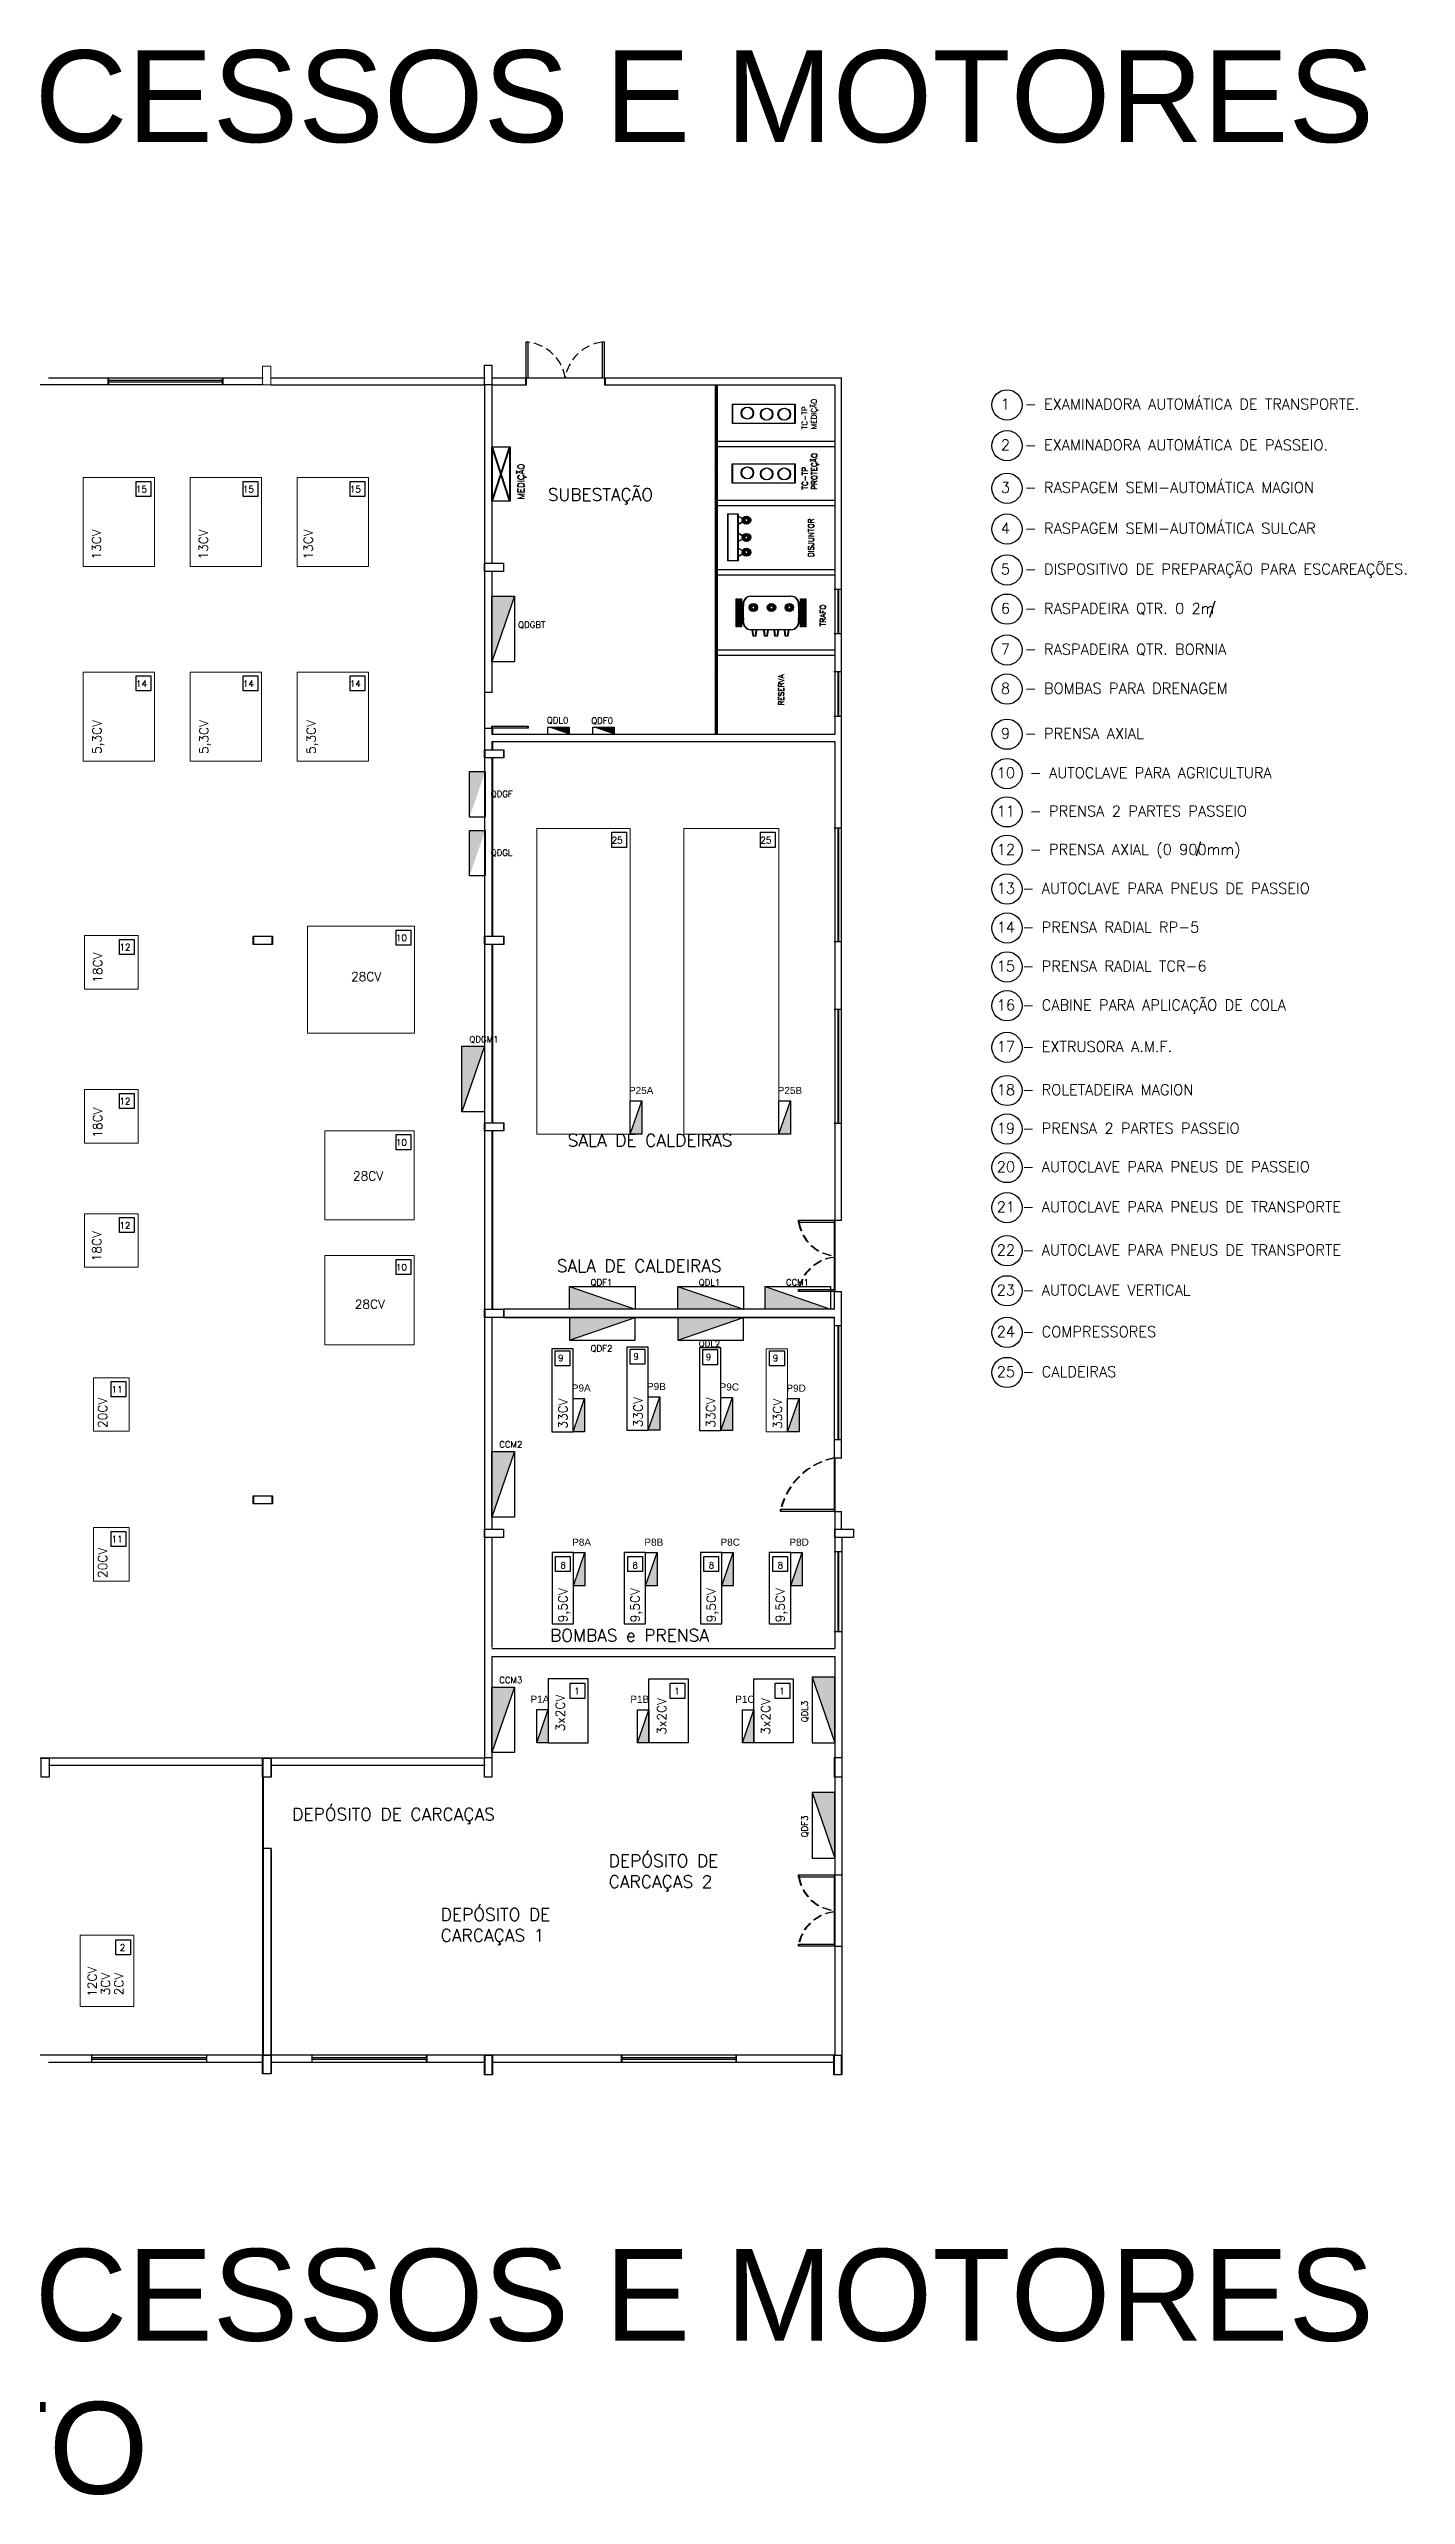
# Model space of a CAD drawing. Extents: x 103 to 641, y -58 to 322.
# Drawn here: x 255.7 to 293.8, y 129 to 197.5 of the extents above; entities that cross this region are included whole.
import ezdxf

# ---------------------------------------------------------------- set-up
doc = ezdxf.new("R2010")
doc.units = 0
doc.header["$MEASUREMENT"] = 0
doc.linetypes.add('DASHED2', pattern=[0.375, 0.25, -0.125])
for name, color, linetype in [('_ARQ', 5, 'Continuous'), ('_ARQ-TEXTO', 4, 'Continuous'), ('_ELT-MAQUINAS-TEXTO', 4, 'Continuous'), ('_ELT-MÁQUINAS', 3, 'Continuous'), ('_ELT-PONTO', 2, 'Continuous'), ('_ELT-PONTO-TEXTO', 4, 'Continuous')]:
    doc.layers.add(name, color=color, linetype=linetype)
doc.styles.add('ARIAL', font='arial.ttf')
doc.styles.add('ROMANS', font='romans')
doc.styles.add('textstyle3', font='romans')
doc.styles.add('textstyle4', font='arial.ttf')
doc.styles.add('textstyle7', font='romans__.ttf')

msp = doc.modelspace()

# ---------------------------------------------------------------- hatches: boundary and pattern name
at = {"layer": '_ARQ', "transparency": 33554687}
h = msp.add_hatch(dxfattribs=at)
h.set_pattern_fill('ANSI31', color=256, style=0, pattern_type=0)
h.set_pattern_definition([(45, (5.17517, 54.15784), (-0.08838835, 0.08838835), [])])
h.paths.add_polyline_path([(274.477, 188.127), (274.425, 188.127), (274.425, 178.327), (274.477, 178.327)], flags=0)
h = msp.add_hatch(dxfattribs=at)
h.set_pattern_fill('ANSI31', color=256, style=0, pattern_type=0)
h.set_pattern_definition([(45, (5.19323, 54.15784), (-0.08838835, 0.08838835), [])])
h.paths.add_polyline_path([(274.496, 188.127), (274.443, 188.127), (274.443, 178.327), (274.496, 178.327)], flags=0)
at = {"layer": '_ELT-PONTO', "linetype": 'Continuous', "lineweight": 0, "transparency": 33554687}
h = msp.add_hatch(color=256, dxfattribs=at)
edge = h.paths.add_edge_path(flags=0)
edge.add_arc((275.301, 184.333), 0.111, 180, 360)
edge.add_arc((275.301, 184.333), 0.111, 0, 180)
edge = h.paths.add_edge_path(flags=0)
edge.add_arc((275.301, 184.333), 0.0492, 180, 360, ccw=False)
edge.add_arc((275.301, 184.333), 0.0492, 0, 180, ccw=False)
h = msp.add_hatch(color=256, dxfattribs=at)
edge = h.paths.add_edge_path(flags=0)
edge.add_arc((275.301, 183.849), 0.111, 180, 360)
edge.add_arc((275.301, 183.849), 0.111, 0, 180)
edge = h.paths.add_edge_path(flags=0)
edge.add_arc((275.301, 183.849), 0.0492, 180, 360, ccw=False)
edge.add_arc((275.301, 183.849), 0.0492, 0, 180, ccw=False)
at = {"layer": '_ELT-PONTO', "linetype": 'Continuous', "transparency": 33554687}
h = msp.add_hatch(color=256, dxfattribs=at)
edge = h.paths.add_edge_path(flags=0)
edge.add_arc((275.319, 184.333), 0.111, 180, 360)
edge.add_arc((275.319, 184.333), 0.111, 0, 180)
edge = h.paths.add_edge_path(flags=0)
edge.add_arc((275.319, 184.333), 0.0492, 180, 360, ccw=False)
edge.add_arc((275.319, 184.333), 0.0492, 0, 180, ccw=False)
h = msp.add_hatch(color=256, dxfattribs=at)
edge = h.paths.add_edge_path(flags=0)
edge.add_arc((275.319, 183.849), 0.111, 180, 360)
edge.add_arc((275.319, 183.849), 0.111, 0, 180)
edge = h.paths.add_edge_path(flags=0)
edge.add_arc((275.319, 183.849), 0.0492, 180, 360, ccw=False)
edge.add_arc((275.319, 183.849), 0.0492, 0, 180, ccw=False)
at = {"layer": '_ELT-PONTO', "linetype": 'Continuous', "lineweight": 0, "transparency": 33554687}
h = msp.add_hatch(color=256, dxfattribs=at)
edge = h.paths.add_edge_path(flags=0)
edge.add_arc((275.301, 183.435), 0.111, 180, 360)
edge.add_arc((275.301, 183.435), 0.111, 0, 180)
edge = h.paths.add_edge_path(flags=0)
edge.add_arc((275.301, 183.435), 0.0492, 180, 360, ccw=False)
edge.add_arc((275.301, 183.435), 0.0492, 0, 180, ccw=False)
at = {"layer": '_ELT-PONTO', "linetype": 'Continuous', "transparency": 33554687}
h = msp.add_hatch(color=256, dxfattribs=at)
edge = h.paths.add_edge_path(flags=0)
edge.add_arc((275.319, 183.435), 0.111, 180, 360)
edge.add_arc((275.319, 183.435), 0.111, 0, 180)
edge = h.paths.add_edge_path(flags=0)
edge.add_arc((275.319, 183.435), 0.0492, 180, 360, ccw=False)
edge.add_arc((275.319, 183.435), 0.0492, 0, 180, ccw=False)
for points in [[(268.168, 180.36), (268.805, 182.2), (268.168, 182.2)], [(267.546, 176.01), (267.986, 177.283), (267.546, 177.283)], [(267.546, 174.361), (267.986, 175.634), (267.546, 175.634)], [(267.332, 167.742), (267.968, 169.583), (267.332, 169.583)], [(272.193, 162.21), (270.352, 162.847), (270.352, 162.21)], [(275.226, 162.21), (273.386, 162.847), (273.386, 162.21)], [(277.672, 162.21), (275.832, 162.847), (275.832, 162.21)], [(270.352, 161.981), (270.352, 161.344), (272.193, 161.981)], [(273.386, 161.981), (273.386, 161.344), (275.226, 161.981)], [(268.168, 156.382), (268.805, 158.222), (268.168, 158.222)], [(268.168, 149.776), (268.805, 151.617), (268.168, 151.617)], [(277.786, 151.889), (277.15, 151.889), (277.786, 150.048)], [(277.786, 148.662), (277.15, 148.662), (277.786, 146.822)]]:
    msp.add_hatch(color=256, dxfattribs=at).paths.add_polyline_path(points, flags=0)
at = {"layer": '_ELT-PONTO', "linetype": 'Continuous', "lineweight": 0, "transparency": 33554687}
h = msp.add_hatch(color=256, dxfattribs=at)
edge = h.paths.add_edge_path(flags=0)
edge.add_arc((275.496, 181.884), 0.111, 0, 180)
edge.add_arc((275.496, 181.884), 0.111, 180, 360)
edge = h.paths.add_edge_path(flags=0)
edge.add_arc((275.496, 181.884), 0.0492, 0, 180, ccw=False)
edge.add_arc((275.496, 181.884), 0.0492, 180, 360, ccw=False)
at = {"layer": '_ELT-PONTO', "linetype": 'Continuous', "transparency": 33554687}
h = msp.add_hatch(color=256, dxfattribs=at)
edge = h.paths.add_edge_path(flags=0)
edge.add_arc((275.514, 181.884), 0.111, 0, 180)
edge.add_arc((275.514, 181.884), 0.111, 180, 360)
edge = h.paths.add_edge_path(flags=0)
edge.add_arc((275.514, 181.884), 0.0492, 0, 180, ccw=False)
edge.add_arc((275.514, 181.884), 0.0492, 180, 360, ccw=False)
at = {"layer": '_ELT-PONTO', "linetype": 'Continuous', "lineweight": 0, "transparency": 33554687}
h = msp.add_hatch(color=256, dxfattribs=at)
edge = h.paths.add_edge_path(flags=0)
edge.add_arc((276.004, 181.884), 0.111, 270, 450)
edge.add_arc((276.004, 181.884), 0.111, 90, 270)
edge = h.paths.add_edge_path(flags=0)
edge.add_arc((276.004, 181.884), 0.0492, -90, 90, ccw=False)
edge.add_arc((276.004, 181.884), 0.0492, 90, 270, ccw=False)
at = {"layer": '_ELT-PONTO', "linetype": 'Continuous', "transparency": 33554687}
h = msp.add_hatch(color=256, dxfattribs=at)
edge = h.paths.add_edge_path(flags=0)
edge.add_arc((276.022, 181.884), 0.111, 270, 450)
edge.add_arc((276.022, 181.884), 0.111, 90, 270)
edge = h.paths.add_edge_path(flags=0)
edge.add_arc((276.022, 181.884), 0.0492, -90, 90, ccw=False)
edge.add_arc((276.022, 181.884), 0.0492, 90, 270, ccw=False)
at = {"layer": '_ELT-PONTO', "linetype": 'Continuous', "lineweight": 0, "transparency": 33554687}
h = msp.add_hatch(color=256, dxfattribs=at)
edge = h.paths.add_edge_path(flags=0)
edge.add_arc((276.505, 181.884), 0.111, 0, 180)
edge.add_arc((276.505, 181.884), 0.111, 180, 360)
edge = h.paths.add_edge_path(flags=0)
edge.add_arc((276.505, 181.884), 0.0492, 0, 180, ccw=False)
edge.add_arc((276.505, 181.884), 0.0492, 180, 360, ccw=False)
at = {"layer": '_ELT-PONTO', "linetype": 'Continuous', "transparency": 33554687}
h = msp.add_hatch(color=256, dxfattribs=at)
edge = h.paths.add_edge_path(flags=0)
edge.add_arc((276.523, 181.884), 0.111, 0, 180)
edge.add_arc((276.523, 181.884), 0.111, 180, 360)
edge = h.paths.add_edge_path(flags=0)
edge.add_arc((276.523, 181.884), 0.0492, 0, 180, ccw=False)
edge.add_arc((276.523, 181.884), 0.0492, 180, 360, ccw=False)
at = {"layer": '_ELT-PONTO', "linetype": 'Continuous'}
for points in [[(269.737, 178.534), (270.337, 178.327), (270.337, 178.534)], [(270.999, 178.534), (271.599, 178.327), (271.599, 178.534)]]:
    msp.add_hatch(color=256, dxfattribs=at).paths.add_polyline_path(points)
h = msp.add_hatch(color=256, dxfattribs=at)
h.dxf.hatch_style = 1
h.paths.add_polyline_path([(272.374, 168.051), (272.052, 167.119), (272.374, 167.119)])
h = msp.add_hatch(color=256, dxfattribs=at)
h.dxf.hatch_style = 1
h.paths.add_polyline_path([(276.545, 168.051), (276.222, 167.119), (276.545, 167.119)])
h = msp.add_hatch(color=256, dxfattribs=at)
h.dxf.hatch_style = 1
h.paths.add_polyline_path([(270.771, 159.708), (270.449, 158.776), (270.771, 158.776)])
h = msp.add_hatch(color=256, dxfattribs=at)
h.dxf.hatch_style = 1
h.paths.add_polyline_path([(272.88, 159.751), (272.558, 158.819), (272.88, 158.819)])
h = msp.add_hatch(color=256, dxfattribs=at)
h.dxf.hatch_style = 1
h.paths.add_polyline_path([(274.917, 159.737), (274.594, 158.805), (274.917, 158.805)])
h = msp.add_hatch(color=256, dxfattribs=at)
h.dxf.hatch_style = 1
h.paths.add_polyline_path([(276.79, 159.704), (276.467, 158.772), (276.79, 158.772)])
h = msp.add_hatch(color=256, dxfattribs=at)
h.dxf.hatch_style = 1
h.paths.add_polyline_path([(270.781, 155.384), (270.458, 154.452), (270.781, 154.452)])
h = msp.add_hatch(color=256, dxfattribs=at)
h.dxf.hatch_style = 1
h.paths.add_polyline_path([(272.806, 155.384), (272.484, 154.452), (272.806, 154.452)])
h = msp.add_hatch(color=256, dxfattribs=at)
h.dxf.hatch_style = 1
h.paths.add_polyline_path([(274.941, 155.384), (274.618, 154.452), (274.941, 154.452)])
h = msp.add_hatch(color=256, dxfattribs=at)
h.dxf.hatch_style = 1
h.paths.add_polyline_path([(276.875, 155.384), (276.552, 154.452), (276.875, 154.452)])
h = msp.add_hatch(color=256, dxfattribs=at)
h.dxf.hatch_style = 1
h.paths.add_polyline_path([(269.754, 150.984), (269.431, 150.052), (269.754, 150.052)])
h = msp.add_hatch(color=256, dxfattribs=at)
h.dxf.hatch_style = 1
h.paths.add_polyline_path([(272.578, 150.98), (272.256, 150.048), (272.578, 150.048)])
h = msp.add_hatch(color=256, dxfattribs=at)
h.dxf.hatch_style = 1
h.paths.add_polyline_path([(275.519, 150.98), (275.197, 150.048), (275.519, 150.048)])

# ---------------------------------------------------------------- linework, layer by layer
at = {"layer": '_ARQ', "linetype": 'Continuous'}
for p, q in [((261.739, 188.127), (224.364, 188.127)), ((261.757, 188.127), (224.611, 188.127)), ((269.123, 188.127), (269.123, 188.325)), ((269.123, 188.325), (271.333, 188.325)), ((269.141, 188.325), (271.351, 188.325)), ((269.141, 188.127), (269.141, 188.325)), ((271.333, 188.325), (271.333, 188.127)), ((271.351, 188.325), (271.351, 188.127)), ((268.168, 182.898), (268.168, 179.506)), ((268.168, 179.506), (267.968, 179.506)), ((268.186, 179.506), (267.986, 179.506)), ((277.768, 164.704), (277.768, 162.704)), ((277.786, 164.704), (277.786, 162.704)), ((277.768, 161.981), (277.768, 158.04)), ((277.768, 158.04), (277.968, 158.04)), ((277.768, 158.04), (277.768, 156.6)), ((277.786, 158.04), (277.786, 156.6)), ((277.786, 158.04), (277.986, 158.04)), ((277.768, 156.54), (277.968, 156.54)), ((277.786, 156.54), (277.986, 156.54)), ((268.168, 155.811), (268.168, 152.726)), ((268.168, 152.475), (268.168, 149.641)), ((261.739, 149.093), (261.739, 141.293)), ((261.757, 149.093), (261.757, 141.293)), ((261.968, 147.093), (261.739, 147.093)), ((261.986, 147.093), (261.757, 147.093)), ((261.968, 147.093), (261.968, 141.293)), ((261.986, 147.093), (261.986, 141.293)), ((277.768, 146.319), (277.768, 144.379)), ((277.786, 146.319), (277.786, 144.379))]:
    msp.add_line(p, q, dxfattribs=at)
at = {"layer": '_ARQ'}
for p, q in [((255.739, 188.327), (261.739, 188.327)), ((255.757, 188.327), (261.757, 188.327)), ((257.412, 188.124), (257.412, 188.327)), ((257.412, 188.262), (260.609, 188.262)), ((257.412, 188.209), (260.609, 188.209)), ((257.43, 188.124), (257.43, 188.327)), ((257.43, 188.262), (260.627, 188.262)), ((257.43, 188.209), (260.627, 188.209)), ((260.612, 188.327), (260.612, 188.124)), ((260.63, 188.327), (260.63, 188.124)), ((261.968, 188.327), (267.966, 188.327)), ((261.968, 188.127), (267.968, 188.127)), ((261.986, 188.327), (267.984, 188.327)), ((261.986, 188.127), (267.986, 188.127)), ((267.968, 188.127), (267.968, 149.641)), ((268.168, 188.327), (277.968, 188.327)), ((268.168, 188.127), (269.123, 188.127)), ((268.168, 188.127), (268.168, 183.127)), ((268.186, 188.327), (277.986, 188.327)), ((268.186, 188.127), (269.141, 188.127)), ((271.333, 188.127), (277.768, 188.127)), ((271.351, 188.127), (277.786, 188.127)), ((274.443, 178.327), (274.443, 188.127)), ((274.477, 178.327), (274.477, 188.127)), ((274.496, 178.327), (274.496, 188.127)), ((277.786, 188.127), (277.786, 178.327)), ((277.968, 188.327), (277.968, 164.704)), ((274.477, 186.547), (277.768, 186.547)), ((274.477, 186.397), (277.768, 186.397)), ((274.496, 186.547), (277.786, 186.547)), ((274.496, 186.397), (277.786, 186.397)), ((274.477, 184.897), (277.768, 184.897)), ((274.477, 184.747), (277.768, 184.747)), ((274.496, 184.897), (277.786, 184.897)), ((274.496, 184.747), (277.786, 184.747)), ((274.477, 182.947), (277.768, 182.947)), ((274.477, 182.797), (277.768, 182.797)), ((274.496, 182.947), (277.786, 182.947)), ((274.496, 182.797), (277.786, 182.797)), ((277.768, 182.402), (277.971, 182.402)), ((277.786, 182.402), (277.989, 182.402)), ((277.887, 181.152), (277.887, 182.402)), ((277.905, 181.152), (277.905, 182.402)), ((277.768, 181.152), (277.971, 181.152)), ((277.786, 181.152), (277.989, 181.152)), ((274.477, 180.697), (277.768, 180.697)), ((274.477, 180.547), (277.768, 180.547)), ((274.496, 180.697), (277.786, 180.697)), ((274.496, 180.547), (277.786, 180.547)), ((277.766, 180.09), (277.968, 180.09)), ((277.784, 180.09), (277.986, 180.09)), ((277.884, 178.84), (277.884, 180.09)), ((277.902, 178.84), (277.902, 180.09)), ((267.968, 178.506), (268.168, 178.506)), ((267.986, 178.506), (268.186, 178.506)), ((268.168, 178.506), (268.168, 178.327)), ((277.768, 178.327), (268.168, 178.327)), ((268.186, 178.506), (268.186, 178.327)), ((277.786, 178.327), (268.186, 178.327)), ((277.766, 178.84), (277.968, 178.84)), ((277.784, 178.84), (277.986, 178.84)), ((268.168, 178.127), (268.168, 177.898)), ((268.168, 178.127), (277.768, 178.127)), ((268.168, 177.668), (268.168, 172.668)), ((268.186, 178.127), (277.786, 178.127)), ((268.186, 178.127), (268.186, 177.898)), ((268.186, 177.668), (268.186, 172.668)), ((277.786, 178.127), (277.786, 164.704)), ((277.768, 175.709), (277.968, 175.709)), ((277.786, 175.709), (277.986, 175.709)), ((277.884, 172.509), (277.884, 175.707)), ((277.902, 172.509), (277.902, 175.707)), ((268.168, 172.439), (268.168, 167.439)), ((268.186, 172.439), (268.186, 167.439)), ((277.968, 172.509), (277.768, 172.509)), ((277.986, 172.509), (277.786, 172.509)), ((277.768, 170.62), (277.968, 170.62)), ((277.786, 170.62), (277.986, 170.62)), ((277.884, 167.42), (277.884, 170.617)), ((277.902, 167.42), (277.902, 170.617)), ((277.968, 167.42), (277.768, 167.42)), ((277.986, 167.42), (277.786, 167.42)), ((268.168, 167.21), (268.168, 162.21)), ((268.186, 167.21), (268.186, 162.21)), ((277.768, 164.704), (277.968, 164.704)), ((277.786, 164.704), (277.986, 164.704)), ((277.768, 162.704), (277.968, 162.704)), ((277.768, 162.704), (277.768, 162.21)), ((277.786, 162.704), (277.986, 162.704)), ((277.968, 162.704), (277.968, 158.04)), ((268.168, 161.981), (268.168, 156.04)), ((277.768, 162.21), (268.493, 162.21)), ((268.493, 161.981), (277.768, 161.981)), ((277.786, 162.21), (268.511, 162.21)), ((277.786, 161.981), (268.511, 161.981)), ((277.766, 161.75), (277.968, 161.75)), ((277.784, 161.75), (277.986, 161.75)), ((277.884, 158.55), (277.884, 161.747)), ((277.902, 158.55), (277.902, 161.747)), ((277.968, 158.55), (277.766, 158.55)), ((277.986, 158.55), (277.784, 158.55)), ((277.786, 156.54), (277.786, 152.698)), ((277.968, 156.54), (277.968, 156.04)), ((277.986, 155.811), (277.986, 141.093)), ((277.768, 155.419), (277.971, 155.419)), ((277.786, 155.419), (277.989, 155.419)), ((277.887, 153.165), (277.887, 155.416)), ((277.905, 153.165), (277.905, 155.416)), ((277.971, 153.165), (277.768, 153.165)), ((277.989, 153.165), (277.786, 153.165)), ((268.168, 152.698), (277.768, 152.698)), ((268.168, 152.475), (277.768, 152.475)), ((268.186, 152.698), (277.786, 152.698)), ((268.186, 152.475), (277.786, 152.475)), ((277.786, 152.475), (277.786, 141.293)), ((267.966, 149.618), (224.593, 149.618)), ((267.984, 149.618), (224.611, 149.618)), ((261.739, 149.418), (255.739, 149.418)), ((261.757, 149.418), (255.757, 149.418)), ((267.968, 149.418), (261.968, 149.418)), ((267.986, 149.418), (261.986, 149.418)), ((277.768, 146.349), (277.968, 146.349)), ((277.786, 146.349), (277.986, 146.349)), ((277.768, 144.349), (277.968, 144.349)), ((277.786, 144.349), (277.986, 144.349)), ((277.768, 141.293), (224.593, 141.293)), ((277.786, 141.293), (224.611, 141.293)), ((256.951, 141.093), (256.951, 141.296)), ((260.169, 141.296), (260.169, 141.093)), ((263.132, 141.093), (263.132, 141.296)), ((266.332, 141.296), (266.332, 141.093)), ((266.35, 141.296), (266.35, 141.093)), ((271.809, 141.093), (271.809, 141.296)), ((271.827, 141.093), (271.827, 141.296)), ((275.009, 141.296), (275.009, 141.093)), ((275.027, 141.296), (275.027, 141.093)), ((261.739, 141.093), (255.739, 141.093)), ((261.757, 141.093), (255.757, 141.093)), ((256.951, 141.231), (260.148, 141.231)), ((256.951, 141.178), (260.148, 141.178)), ((256.969, 141.231), (260.166, 141.231)), ((256.969, 141.178), (260.166, 141.178)), ((267.966, 141.093), (261.968, 141.093)), ((267.984, 141.093), (261.986, 141.093)), ((263.132, 141.231), (266.329, 141.231)), ((263.132, 141.178), (266.329, 141.178)), ((263.15, 141.231), (266.347, 141.231)), ((263.15, 141.178), (266.347, 141.178)), ((277.766, 141.093), (268.168, 141.093)), ((277.784, 141.093), (268.186, 141.093)), ((271.809, 141.231), (275.006, 141.231)), ((271.809, 141.178), (275.006, 141.178)), ((271.827, 141.231), (275.024, 141.231)), ((271.827, 141.178), (275.024, 141.178))]:
    msp.add_line(p, q, dxfattribs=at)
at = {"layer": '_ARQ', "linetype": 'Continuous'}
for points in [[(269.123, 188.325), (269.193, 188.325), (269.193, 189.325), (269.123, 189.325)], [(271.263, 188.325), (271.333, 188.325), (271.333, 189.325), (271.263, 189.325)], [(268.168, 188.127), (267.966, 188.127), (267.966, 188.675), (268.168, 188.675)], [(277.768, 164.644), (276.768, 164.644), (276.768, 164.704), (277.768, 164.704)], [(277.786, 164.644), (276.786, 164.644), (276.786, 164.704), (277.786, 164.704)], [(277.768, 162.704), (276.768, 162.704), (276.768, 162.764), (277.768, 162.764)], [(277.786, 162.704), (276.786, 162.704), (276.786, 162.764), (277.786, 162.764)], [(277.768, 156.54), (276.268, 156.54), (276.268, 156.6), (277.768, 156.6)], [(277.786, 156.54), (276.286, 156.54), (276.286, 156.6), (277.786, 156.6)], [(268.168, 149.093), (267.966, 149.093), (267.966, 149.641), (268.168, 149.641)], [(277.986, 149.093), (277.784, 149.093), (277.784, 149.641), (277.986, 149.641)], [(277.768, 146.289), (276.768, 146.289), (276.768, 146.349), (277.768, 146.349)], [(277.786, 146.289), (276.786, 146.289), (276.786, 146.349), (277.786, 146.349)], [(277.768, 144.349), (276.768, 144.349), (276.768, 144.409), (277.768, 144.409)], [(277.786, 144.349), (276.786, 144.349), (276.786, 144.409), (277.786, 144.409)], [(268.168, 140.745), (267.966, 140.745), (267.966, 141.293), (268.168, 141.293)], [(268.186, 140.745), (267.984, 140.745), (267.984, 141.293), (268.186, 141.293)], [(277.968, 140.745), (277.766, 140.745), (277.766, 141.293), (277.968, 141.293)], [(277.986, 140.745), (277.784, 140.745), (277.784, 141.293), (277.986, 141.293)]]:
    msp.add_lwpolyline(points, close=True, dxfattribs=at)
at = {"layer": '_ARQ', "lineweight": 0}
msp.add_lwpolyline([(261.968, 188.651), (261.968, 188.127), (261.739, 188.127), (261.739, 188.651)], close=True, dxfattribs=at)
at = {"layer": '_ARQ'}
for points in [[(267.968, 183.127), (268.493, 183.127), (268.493, 182.898), (267.968, 182.898)], [(268.168, 178.506), (268.168, 178.556), (269.168, 178.556), (269.168, 178.506)], [(268.186, 178.506), (268.186, 178.556), (269.186, 178.556), (269.186, 178.506)], [(267.968, 177.898), (268.493, 177.898), (268.493, 177.668), (267.968, 177.668)], [(267.986, 177.898), (268.511, 177.898), (268.511, 177.668), (267.986, 177.668)], [(261.477, 172.668), (262.001, 172.668), (262.001, 172.439), (261.477, 172.439)], [(261.495, 172.668), (262.019, 172.668), (262.019, 172.439), (261.495, 172.439)], [(267.968, 172.668), (268.493, 172.668), (268.493, 172.439), (267.968, 172.439)], [(267.986, 172.668), (268.511, 172.668), (268.511, 172.439), (267.986, 172.439)], [(267.968, 167.439), (268.493, 167.439), (268.493, 167.21), (267.968, 167.21)], [(267.986, 167.439), (268.511, 167.439), (268.511, 167.21), (267.986, 167.21)], [(267.968, 162.21), (268.493, 162.21), (268.493, 161.981), (267.968, 161.981)], [(267.986, 162.21), (268.511, 162.21), (268.511, 161.981), (267.986, 161.981)], [(261.477, 156.981), (262.001, 156.981), (262.001, 156.752), (261.477, 156.752)], [(261.495, 156.981), (262.019, 156.981), (262.019, 156.752), (261.495, 156.752)], [(267.968, 156.04), (268.493, 156.04), (268.493, 155.811), (267.968, 155.811)], [(277.786, 156.04), (278.311, 156.04), (278.311, 155.811), (277.786, 155.811)], [(255.757, 149.618), (255.757, 149.093), (255.528, 149.093), (255.528, 149.618)], [(261.968, 149.618), (261.968, 149.093), (261.739, 149.093), (261.739, 149.618)], [(261.986, 149.618), (261.986, 149.093), (261.757, 149.093), (261.757, 149.618)], [(261.968, 141.293), (261.968, 140.769), (261.739, 140.769), (261.739, 141.293)], [(261.986, 141.293), (261.986, 140.769), (261.757, 140.769), (261.757, 141.293)]]:
    msp.add_lwpolyline(points, close=True, dxfattribs=at)
at = {"layer": '_ARQ', "linetype": 'DASHED2'}
for centre, radius, start, end in [((269.04, 188.131), 1.204, 9.37926, 82.7104), ((271.416, 188.129), 1.204, 97.2896, 170.62074), ((277.889, 164.834), 1.136, 189.62126, 263.92168), ((277.907, 164.834), 1.136, 189.62126, 263.92168), ((277.881, 162.534), 1.136, 96.07832, 170.37874), ((277.899, 162.534), 1.136, 96.07832, 170.37874), ((278.142, 156.15), 1.927, 101.18332, 166.4784), ((278.16, 156.15), 1.927, 101.18332, 166.4784), ((277.889, 146.479), 1.136, 189.62126, 263.92168), ((277.907, 146.479), 1.136, 189.62126, 263.92168), ((277.881, 144.179), 1.136, 96.07832, 170.37874), ((277.899, 144.179), 1.136, 96.07832, 170.37874)]:
    msp.add_arc(centre, radius, start, end, dxfattribs=at)
at = {"layer": '_ARQ-TEXTO'}
for p, q in [((288.309, 181.613), (288.458, 182.073)), ((287.936, 174.921), (288.052, 175.328))]:
    msp.add_line(p, q, dxfattribs=at)
for centre in [(282.618, 187.566), (282.618, 186.421), (282.618, 185.229), (282.618, 184.084), (282.618, 182.939), (282.618, 181.839), (282.618, 180.694), (282.618, 179.597), (282.618, 178.332), (282.618, 177.229), (282.618, 176.155), (282.618, 175.081), (282.618, 173.99), (282.618, 172.899), (282.618, 171.808), (282.618, 170.718), (282.618, 169.551), (282.618, 168.342), (282.618, 167.262), (282.618, 166.182), (282.618, 165.058), (282.618, 163.849), (282.618, 162.726), (282.618, 161.559), (282.618, 160.436)]:
    msp.add_circle(centre, 0.424, dxfattribs=at)
at = {"layer": '_ELT-MAQUINAS-TEXTO'}
for points in [[(258.193, 185.421), (258.605, 185.421), (258.605, 184.999), (258.193, 184.999)], [(261.193, 185.421), (261.605, 185.421), (261.605, 184.999), (261.193, 184.999)], [(264.193, 185.421), (264.605, 185.421), (264.605, 184.999), (264.193, 184.999)], [(258.193, 179.966), (258.605, 179.966), (258.605, 179.544), (258.193, 179.544)], [(261.193, 179.966), (261.605, 179.966), (261.605, 179.544), (261.193, 179.544)], [(264.193, 179.966), (264.605, 179.966), (264.605, 179.544), (264.193, 179.544)], [(271.535, 175.581), (271.947, 175.581), (271.947, 175.158), (271.535, 175.158)], [(275.705, 175.581), (276.118, 175.581), (276.118, 175.158), (275.705, 175.158)], [(265.484, 172.84), (265.896, 172.84), (265.896, 172.417), (265.484, 172.417)], [(257.73, 172.578), (258.143, 172.578), (258.143, 172.156), (257.73, 172.156)], [(257.73, 168.262), (258.143, 168.262), (258.143, 167.839), (257.73, 167.839)], [(265.484, 167.105), (265.896, 167.105), (265.896, 166.682), (265.484, 166.682)], [(257.73, 164.778), (258.143, 164.778), (258.143, 164.356), (257.73, 164.356)], [(265.484, 163.605), (265.896, 163.605), (265.896, 163.182), (265.484, 163.182)], [(269.944, 161.047), (270.357, 161.047), (270.357, 160.625), (269.944, 160.625)], [(272.053, 161.091), (272.466, 161.091), (272.466, 160.668), (272.053, 160.668)], [(274.089, 161.076), (274.502, 161.076), (274.502, 160.654), (274.089, 160.654)], [(275.962, 161.043), (276.375, 161.043), (276.375, 160.621), (275.962, 160.621)], [(257.491, 160.18), (257.903, 160.18), (257.903, 159.757), (257.491, 159.757)], [(257.491, 155.98), (257.903, 155.98), (257.903, 155.557), (257.491, 155.557)], [(269.955, 155.276), (270.367, 155.276), (270.367, 154.853), (269.955, 154.853)], [(271.98, 155.276), (272.393, 155.276), (272.393, 154.853), (271.98, 154.853)], [(274.114, 155.276), (274.527, 155.276), (274.527, 154.853), (274.114, 154.853)], [(276.049, 155.276), (276.461, 155.276), (276.461, 154.853), (276.049, 154.853)], [(270.365, 151.72), (270.778, 151.72), (270.778, 151.297), (270.365, 151.297)], [(273.173, 151.72), (273.586, 151.72), (273.586, 151.297), (273.173, 151.297)], [(276.114, 151.72), (276.527, 151.72), (276.527, 151.297), (276.114, 151.297)], [(257.622, 144.531), (258.034, 144.531), (258.034, 144.108), (257.622, 144.108)]]:
    msp.add_lwpolyline(points, close=True, dxfattribs=at)
at = {"layer": '_ELT-MÁQUINAS', "color": 4, "lineweight": 0}
for points in [[(256.71, 183.03), (258.71, 183.03), (258.71, 185.53), (256.71, 185.53)], [(259.71, 183.03), (261.71, 183.03), (261.71, 185.53), (259.71, 185.53)], [(262.71, 183.03), (264.71, 183.03), (264.71, 185.53), (262.71, 185.53)], [(256.71, 177.575), (258.71, 177.575), (258.71, 180.075), (256.71, 180.075)], [(259.71, 177.575), (261.71, 177.575), (261.71, 180.075), (259.71, 180.075)], [(262.71, 177.575), (264.71, 177.575), (264.71, 180.075), (262.71, 180.075)], [(269.43, 175.689), (272.052, 175.689), (272.052, 167.119), (269.43, 167.119)], [(273.553, 175.689), (276.222, 175.689), (276.222, 167.119), (273.553, 167.119)], [(263.001, 169.948), (266.001, 169.948), (266.001, 172.948), (263.001, 172.948)], [(256.747, 171.187), (258.247, 171.187), (258.247, 172.687), (256.747, 172.687)], [(256.747, 166.87), (258.247, 166.87), (258.247, 168.37), (256.747, 168.37)], [(263.488, 164.713), (265.988, 164.713), (265.988, 167.213), (263.488, 167.213)], [(256.747, 163.387), (258.247, 163.387), (258.247, 164.887), (256.747, 164.887)], [(263.488, 161.213), (265.988, 161.213), (265.988, 163.713), (263.488, 163.713)], [(275.867, 158.772), (276.467, 158.772), (276.467, 161.098), (275.867, 161.098)], [(256.997, 158.787), (257.997, 158.787), (257.997, 160.287), (256.997, 160.287)], [(256.997, 154.587), (257.997, 154.587), (257.997, 156.087), (256.997, 156.087)], [(256.627, 142.659), (258.127, 142.659), (258.127, 144.659), (256.627, 144.659)]]:
    msp.add_lwpolyline(points, close=True, dxfattribs=at)
at = {"layer": '_ELT-MÁQUINAS', "color": 4}
for points in [[(269.849, 158.776), (270.449, 158.776), (270.449, 161.102), (269.849, 161.102)], [(271.958, 158.819), (272.558, 158.819), (272.558, 161.146), (271.958, 161.146)], [(273.994, 158.805), (274.594, 158.805), (274.594, 161.131), (273.994, 161.131)], [(269.858, 153.384), (270.458, 153.384), (270.458, 155.384), (269.858, 155.384)], [(271.884, 153.384), (272.484, 153.384), (272.484, 155.384), (271.884, 155.384)], [(274.018, 153.384), (274.618, 153.384), (274.618, 155.384), (274.018, 155.384)], [(275.952, 153.384), (276.552, 153.384), (276.552, 155.384), (275.952, 155.384)], [(269.754, 150.052), (270.871, 150.052), (270.871, 151.848), (269.754, 151.848)], [(272.578, 151.848), (273.678, 151.848), (273.678, 150.048), (272.578, 150.048)], [(275.519, 151.848), (276.619, 151.848), (276.619, 150.048), (275.519, 150.048)]]:
    msp.add_lwpolyline(points, close=True, dxfattribs=at)
at = {"layer": '_ELT-PONTO', "linetype": 'Continuous'}
for p, q in [((268.168, 184.863), (268.669, 186.39)), ((268.669, 184.863), (268.168, 186.39)), ((268.186, 184.863), (268.687, 186.39)), ((268.687, 184.863), (268.186, 186.39)), ((268.805, 182.2), (268.168, 180.36)), ((275.208, 181.488), (275.208, 181.974)), ((275.226, 181.488), (275.226, 181.974)), ((275.433, 182.199), (276.548, 182.199)), ((275.451, 182.199), (276.566, 182.199)), ((276.773, 181.974), (276.773, 181.488)), ((276.791, 181.974), (276.791, 181.488)), ((276.548, 181.263), (275.433, 181.263)), ((276.566, 181.263), (275.451, 181.263)), ((275.498, 181.078), (275.476, 181.25)), ((275.516, 181.078), (275.494, 181.25)), ((275.563, 181.078), (275.498, 181.078)), ((275.581, 181.078), (275.516, 181.078)), ((275.563, 181.078), (275.588, 181.25)), ((275.581, 181.078), (275.606, 181.25)), ((275.818, 181.078), (275.796, 181.25)), ((275.836, 181.078), (275.814, 181.25)), ((275.883, 181.078), (275.818, 181.078)), ((275.901, 181.078), (275.836, 181.078)), ((275.883, 181.078), (275.908, 181.25)), ((275.901, 181.078), (275.926, 181.25)), ((276.069, 181.263), (275.909, 181.263)), ((276.087, 181.263), (275.927, 181.263)), ((276.108, 181.078), (276.086, 181.25)), ((276.126, 181.078), (276.104, 181.25)), ((276.173, 181.078), (276.108, 181.078)), ((276.191, 181.078), (276.126, 181.078)), ((276.173, 181.078), (276.198, 181.25)), ((276.191, 181.078), (276.216, 181.25)), ((276.401, 181.078), (276.379, 181.25)), ((276.419, 181.078), (276.397, 181.25)), ((276.466, 181.078), (276.401, 181.078)), ((276.484, 181.078), (276.419, 181.078)), ((276.466, 181.078), (276.491, 181.25)), ((276.484, 181.078), (276.509, 181.25)), ((267.968, 169.583), (267.332, 167.742)), ((272.052, 167.119), (272.374, 168.051)), ((276.222, 167.119), (276.545, 168.051)), ((270.352, 162.847), (272.193, 162.21)), ((273.386, 162.847), (275.226, 162.21)), ((275.832, 162.847), (277.672, 162.21)), ((270.352, 161.344), (272.193, 161.981)), ((273.386, 161.344), (275.226, 161.981)), ((270.449, 158.776), (270.771, 159.708)), ((272.558, 158.819), (272.88, 159.751)), ((274.594, 158.805), (274.917, 159.737)), ((276.467, 158.772), (276.79, 159.704)), ((268.805, 158.222), (268.168, 156.382)), ((270.458, 154.452), (270.781, 155.384)), ((272.484, 154.452), (272.806, 155.384)), ((274.618, 154.452), (274.941, 155.384)), ((276.552, 154.452), (276.875, 155.384)), ((268.805, 151.617), (268.168, 149.776)), ((277.15, 151.889), (277.786, 150.048)), ((269.431, 150.052), (269.754, 150.984)), ((272.256, 150.048), (272.578, 150.98)), ((275.197, 150.048), (275.519, 150.98)), ((277.15, 148.662), (277.786, 146.822))]:
    msp.add_line(p, q, dxfattribs=at)
at = {"layer": '_ELT-PONTO', "linetype": 'Continuous', "lineweight": 0}
for points in [[(274.911, 187.041), (274.911, 187.584), (276.663, 187.584), (276.663, 187.041)], [(274.78, 183.189), (274.78, 184.508), (275.061, 184.508), (275.061, 183.189)], [(275.264, 184.333), (275.061, 184.45), (275.061, 184.215)], [(275.264, 183.849), (275.061, 183.966), (275.061, 183.732)], [(275.264, 183.435), (275.061, 183.553), (275.061, 183.318)]]:
    msp.add_lwpolyline(points, close=True, dxfattribs=at)
at = {"layer": '_ELT-PONTO', "linetype": 'Continuous'}
for points in [[(274.929, 187.041), (274.929, 187.584), (276.681, 187.584), (276.681, 187.041)], [(268.168, 186.39), (268.669, 186.39), (268.669, 184.863), (268.168, 184.863)], [(268.186, 186.39), (268.687, 186.39), (268.687, 184.863), (268.186, 184.863)], [(274.911, 185.367), (274.911, 185.91), (276.663, 185.91), (276.663, 185.367)], [(274.929, 185.367), (274.929, 185.91), (276.681, 185.91), (276.681, 185.367)], [(274.798, 183.189), (274.798, 184.508), (275.079, 184.508), (275.079, 183.189)], [(275.282, 184.333), (275.079, 184.45), (275.079, 184.215)], [(275.282, 183.849), (275.079, 183.966), (275.079, 183.732)], [(275.282, 183.435), (275.079, 183.553), (275.079, 183.318)], [(268.168, 182.2), (268.805, 182.2), (268.805, 180.36), (268.168, 180.36)], [(275.062, 181.347), (275.024, 181.347), (275.024, 182.124), (275.062, 182.124)], [(275.08, 181.347), (275.042, 181.347), (275.042, 182.124), (275.08, 182.124)], [(275.116, 181.921), (275.062, 181.921), (275.062, 181.974), (275.116, 181.974)], [(275.134, 181.921), (275.08, 181.921), (275.08, 181.974), (275.134, 181.974)], [(275.154, 181.347), (275.116, 181.347), (275.116, 182.124), (275.154, 182.124)], [(275.172, 181.347), (275.134, 181.347), (275.134, 182.124), (275.172, 182.124)], [(275.208, 181.921), (275.154, 181.921), (275.154, 181.974), (275.208, 181.974)], [(275.226, 181.921), (275.172, 181.921), (275.172, 181.974), (275.226, 181.974)], [(276.827, 181.921), (276.773, 181.921), (276.773, 181.974), (276.827, 181.974)], [(276.845, 181.921), (276.791, 181.921), (276.791, 181.974), (276.845, 181.974)], [(276.865, 181.347), (276.827, 181.347), (276.827, 182.124), (276.865, 182.124)], [(276.883, 181.347), (276.845, 181.347), (276.845, 182.124), (276.883, 182.124)], [(276.919, 181.921), (276.865, 181.921), (276.865, 181.974), (276.919, 181.974)], [(276.937, 181.921), (276.883, 181.921), (276.883, 181.974), (276.937, 181.974)], [(276.957, 181.347), (276.919, 181.347), (276.919, 182.124), (276.957, 182.124)], [(276.975, 181.347), (276.937, 181.347), (276.937, 182.124), (276.975, 182.124)], [(275.116, 181.53), (275.062, 181.53), (275.062, 181.582), (275.116, 181.582)], [(275.134, 181.53), (275.08, 181.53), (275.08, 181.582), (275.134, 181.582)], [(275.208, 181.53), (275.154, 181.53), (275.154, 181.582), (275.208, 181.582)], [(275.226, 181.53), (275.172, 181.53), (275.172, 181.582), (275.226, 181.582)], [(276.827, 181.53), (276.773, 181.53), (276.773, 181.582), (276.827, 181.582)], [(276.845, 181.53), (276.791, 181.53), (276.791, 181.582), (276.845, 181.582)], [(276.919, 181.53), (276.865, 181.53), (276.865, 181.582), (276.919, 181.582)], [(276.937, 181.53), (276.883, 181.53), (276.883, 181.582), (276.937, 181.582)], [(270.337, 178.534), (270.337, 178.327), (269.737, 178.327), (269.737, 178.534)], [(271.599, 178.534), (271.599, 178.327), (270.999, 178.327), (270.999, 178.534)], [(267.546, 177.283), (267.986, 177.283), (267.986, 176.01), (267.546, 176.01)], [(267.546, 175.634), (267.986, 175.634), (267.986, 174.361), (267.546, 174.361)], [(267.332, 169.583), (267.968, 169.583), (267.968, 167.742), (267.332, 167.742)], [(272.374, 167.119), (272.052, 167.119), (272.052, 168.051), (272.374, 168.051)], [(276.545, 167.119), (276.222, 167.119), (276.222, 168.051), (276.545, 168.051)], [(270.352, 162.21), (270.352, 162.847), (272.193, 162.847), (272.193, 162.21)], [(273.386, 162.21), (273.386, 162.847), (275.226, 162.847), (275.226, 162.21)], [(275.832, 162.21), (275.832, 162.847), (277.672, 162.847), (277.672, 162.21)], [(270.352, 161.981), (270.352, 161.344), (272.193, 161.344), (272.193, 161.981)], [(273.386, 161.981), (273.386, 161.344), (275.226, 161.344), (275.226, 161.981)], [(270.771, 158.776), (270.449, 158.776), (270.449, 159.708), (270.771, 159.708)], [(272.88, 158.819), (272.558, 158.819), (272.558, 159.751), (272.88, 159.751)], [(274.917, 158.805), (274.594, 158.805), (274.594, 159.737), (274.917, 159.737)], [(276.79, 158.772), (276.467, 158.772), (276.467, 159.704), (276.79, 159.704)], [(268.168, 158.222), (268.805, 158.222), (268.805, 156.382), (268.168, 156.382)], [(270.781, 154.452), (270.458, 154.452), (270.458, 155.384), (270.781, 155.384)], [(272.806, 154.452), (272.484, 154.452), (272.484, 155.384), (272.806, 155.384)], [(274.941, 154.452), (274.618, 154.452), (274.618, 155.384), (274.941, 155.384)], [(276.875, 154.452), (276.552, 154.452), (276.552, 155.384), (276.875, 155.384)], [(268.168, 151.617), (268.805, 151.617), (268.805, 149.776), (268.168, 149.776)], [(277.786, 151.889), (277.15, 151.889), (277.15, 150.048), (277.786, 150.048)], [(269.754, 150.052), (269.431, 150.052), (269.431, 150.984), (269.754, 150.984)], [(272.578, 150.048), (272.256, 150.048), (272.256, 150.98), (272.578, 150.98)], [(275.519, 150.048), (275.197, 150.048), (275.197, 150.98), (275.519, 150.98)], [(277.786, 148.662), (277.15, 148.662), (277.15, 146.822), (277.786, 146.822)]]:
    msp.add_lwpolyline(points, close=True, dxfattribs=at)
for centre, radius in [((275.328, 187.334), 0.167), ((275.346, 187.334), 0.167), ((275.87, 187.305), 0.167), ((275.888, 187.305), 0.167), ((276.362, 187.305), 0.167), ((276.38, 187.305), 0.167), ((275.328, 185.66), 0.167), ((275.346, 185.66), 0.167), ((275.87, 185.631), 0.167), ((275.888, 185.631), 0.167), ((276.362, 185.631), 0.167), ((276.38, 185.631), 0.167), ((275.301, 184.333), 0.111), ((275.301, 183.849), 0.111), ((275.319, 184.333), 0.111), ((275.319, 183.849), 0.111), ((275.301, 184.333), 0.0492), ((275.301, 183.849), 0.0492), ((275.319, 184.333), 0.0492), ((275.319, 183.849), 0.0492), ((275.301, 183.435), 0.111), ((275.319, 183.435), 0.111), ((275.301, 183.435), 0.0492), ((275.319, 183.435), 0.0492), ((275.496, 181.884), 0.111), ((275.514, 181.884), 0.111), ((275.496, 181.884), 0.0492), ((275.514, 181.884), 0.0492), ((276.004, 181.884), 0.111), ((276.022, 181.884), 0.111), ((276.004, 181.884), 0.0492), ((276.022, 181.884), 0.0492), ((276.505, 181.884), 0.111), ((276.523, 181.884), 0.111), ((276.505, 181.884), 0.0492), ((276.523, 181.884), 0.0492)]:
    msp.add_circle(centre, radius, dxfattribs=at)
for centre, start, end in [((275.433, 181.974), 90, 180), ((275.451, 181.974), 90, 180), ((276.548, 181.974), 0, 90), ((276.566, 181.974), 0, 90), ((275.433, 181.488), 180, 270), ((275.451, 181.488), 180, 270), ((276.548, 181.488), 270, 0), ((276.566, 181.488), 270, 0)]:
    msp.add_arc(centre, 0.225, start, end, dxfattribs=at)

# ---------------------------------------------------------------- texts
at = {"layer": '_ARQ-TEXTO', "style": 'textstyle3'}
for s, height, p in [('1  - EXAMINADORA AUTOMÁTICA DE TRANSPORTE.', 0.3, (282.446, 187.437)), ('2  - EXAMINADORA AUTOMÁTICA DE PASSEIO.', 0.3, (282.446, 186.292)), ('SUBESTAÇÃO', 0.35, (269.739, 184.876)), ('3  - RASPAGEM SEMI-AUTOMÁTICA MAGION', 0.3, (282.446, 185.101)), ('4  - RASPAGEM SEMI-AUTOMÁTICA SULCAR', 0.3, (282.446, 183.955)), ('5  - DISPOSITIVO DE PREPARAÇÃO PARA ESCAREAÇÕES.', 0.3, (282.446, 182.81)), ('6  - RASPADEIRA QTR. 0 2m', 0.3, (282.446, 181.71)), ('7  - RASPADEIRA QTR. BORNIA', 0.3, (282.446, 180.565)), ('8  - BOMBAS PARA DRENAGEM', 0.3, (282.446, 179.468)), ('9  - PRENSA AXIAL', 0.3, (282.446, 178.203)), ('10  - AUTOCLAVE PARA AGRICULTURA', 0.3, (282.33, 177.1)), ('11  - PRENSA 2 PARTES PASSEIO', 0.3, (282.33, 176.026)), ('12  - PRENSA AXIAL (0 900mm)', 0.3, (282.33, 174.952)), ('13 - AUTOCLAVE PARA PNEUS DE PASSEIO', 0.3, (282.33, 173.861)), ('14 - PRENSA RADIAL RP-5', 0.3, (282.33, 172.77)), ('15 - PRENSA RADIAL TCR-6', 0.3, (282.33, 171.679)), ('16 - CABINE PARA APLICAÇÃO DE COLA', 0.3, (282.33, 170.589)), ('17 - EXTRUSORA A.M.F.', 0.3, (282.33, 169.422)), ('18 - ROLETADEIRA MAGION', 0.3, (282.33, 168.213)), ('19 - PRENSA 2 PARTES PASSEIO', 0.3, (282.33, 167.133)), ('SALA DE CALDEIRAS', 0.35, (270.295, 166.772)), ('20 - AUTOCLAVE PARA PNEUS DE PASSEIO', 0.3, (282.33, 166.053)), ('21 - AUTOCLAVE PARA PNEUS DE TRANSPORTE', 0.3, (282.33, 164.929)), ('22 - AUTOCLAVE PARA PNEUS DE TRANSPORTE', 0.3, (282.33, 163.72)), ('SALA DE CALDEIRAS', 0.35, (269.993, 163.252)), ('23 - AUTOCLAVE VERTICAL', 0.3, (282.33, 162.597)), ('24 - COMPRESSORES', 0.3, (282.33, 161.43)), ('25 - CALDEIRAS', 0.3, (282.33, 160.307)), ('BOMBAS e PRENSA', 0.35, (269.804, 152.891)), ('DEPÓSITO DE CARCAÇAS', 0.35, (262.57, 147.873))]:
    msp.add_text(s, height=height, dxfattribs=at).set_placement(p)
at = {"layer": '_ARQ-TEXTO', "linetype": 'Continuous', "attachment_point": 1}
for s, insert, char_height, width, style in [('PLANTA DE PROCESSOS E MOTORES FIAÇÃO', (226.573, 197.508), 2.57438, 67.67117, 'textstyle4'), ('DEPÓSITO DE \\PCARCAÇAS 2', (271.447, 146.917), 0.35, 7.0685, 'textstyle7'), ('DEPÓSITO DE \\PCARCAÇAS 1', (266.735, 145.413), 0.35, 6.968, 'textstyle7'), ('PLANTA DE PROCESSOS E MOTORES POSCIONAMENTO', (226.573, 135.862), 2.57438, 67.67117, 'textstyle4')]:
    msp.add_mtext(s, dxfattribs=dict(at, insert=insert, char_height=char_height, width=width, style=style))
at = {"layer": '_ELT-MAQUINAS-TEXTO', "style": 'textstyle3'}
for s, height, p in [('15', 0.18, (258.189, 185.113)), ('15', 0.18, (261.189, 185.113)), ('15', 0.18, (264.189, 185.113)), ('14', 0.18, (258.189, 179.658)), ('14', 0.18, (261.189, 179.658)), ('14', 0.18, (264.189, 179.658)), ('25', 0.18, (271.531, 175.272)), ('25', 0.18, (275.702, 175.272)), ('12', 0.18, (257.726, 172.27)), ('10', 0.18, (265.48, 172.531)), ('28CV', 0.25, (264.222, 171.412)), ('12', 0.18, (257.726, 167.953)), ('10', 0.18, (265.48, 166.796)), ('28CV', 0.25, (264.275, 165.819)), ('12', 0.18, (257.726, 164.47)), ('10', 0.18, (265.48, 163.296)), ('28CV', 0.25, (264.328, 162.227)), ('9', 0.18, (270.027, 160.753)), ('9', 0.18, (272.137, 160.797)), ('9', 0.18, (274.173, 160.782)), ('9', 0.18, (276.046, 160.749)), ('11', 0.18, (257.506, 159.872)), ('11', 0.18, (257.506, 155.672)), ('8', 0.18, (270.091, 154.939)), ('8', 0.18, (272.116, 154.939)), ('8', 0.18, (274.251, 154.939)), ('8', 0.18, (276.185, 154.939)), ('1', 0.18, (270.48, 151.411)), ('1', 0.18, (273.288, 151.411)), ('1', 0.18, (276.229, 151.411)), ('2', 0.18, (257.737, 144.222))]:
    msp.add_text(s, height=height, dxfattribs=at).set_placement(p)
for s, p in [('13CV', (257.208, 183.23)), ('13CV', (260.206, 183.23)), ('13CV', (263.148, 183.23)), ('5,3CV', (257.22, 177.775)), ('5,3CV', (260.218, 177.775)), ('5,3CV', (263.228, 177.775)), ('18CV', (257.239, 171.364)), ('18CV', (257.239, 167.017)), ('18CV', (257.216, 163.554)), ('20CV', (257.379, 158.881)), ('33CV', (270.289, 158.858)), ('33CV', (272.398, 158.902)), ('33CV', (274.435, 158.887)), ('33CV', (276.308, 158.854)), ('20CV', (257.379, 154.674)), ('9,5CV', (270.288, 153.433)), ('9,5CV', (272.313, 153.433)), ('9,5CV', (274.447, 153.433)), ('9,5CV', (276.382, 153.433)), ('3x2CV', (270.214, 150.371)), ('3x2CV', (273.058, 150.28)), ('3x2CV', (275.974, 150.28)), ('12CV', (257.087, 142.93)), ('3CV', (257.46, 142.971)), ('2CV', (257.834, 142.971))]:
    msp.add_text(s, height=0.25, rotation=90, dxfattribs=at).set_placement(p)
at = {"layer": '_ELT-PONTO-TEXTO', "style": 'textstyle3'}
for s, height, p in [('TC-TP', 0.15, (277.018, 186.882)), ('MEDIÇÃO', 0.15, (277.28, 186.882)), ('MEDIÇÃO', 0.176, (269.069, 184.912)), ('MEDIÇÃO', 0.176, (269.087, 184.912)), ('PROTEÇÃO', 0.15, (277.28, 185.186)), ('PROTEÇÃO', 0.15, (277.298, 185.186)), ('TC-TP', 0.15, (277.018, 185.186)), ('TC-TP', 0.15, (277.036, 185.186)), ('DISJUNTOR', 0.15, (277.188, 183.297)), ('DISJUNTOR', 0.15, (277.206, 183.297)), ('TRAFO', 0.15, (277.521, 181.356)), ('TRAFO', 0.15, (277.539, 181.356)), ('RESERVA', 0.15, (276.35, 179.136)), ('RESERVA', 0.15, (276.368, 179.136)), ('QDL3', 0.176, (277.033, 150.627)), ('QDF3', 0.176, (277.033, 147.401))]:
    msp.add_text(s, height=height, rotation=90, dxfattribs=at).set_placement(p)
at = {"layer": '_ELT-PONTO-TEXTO'}
for s, style, p in [('QDGBT', 'ROMANS', (268.909, 181.313)), ('QDL0', 'ROMANS', (269.714, 178.636)), ('QDF0', 'ROMANS', (270.958, 178.623)), ('QDGF', 'textstyle3', (268.138, 176.57)), ('QDGL', 'textstyle3', (268.138, 174.921)), ('QDGM1', 'textstyle3', (267.541, 169.69)), ('QDF1', 'textstyle3', (270.94, 162.874)), ('QDL1', 'textstyle3', (273.973, 162.874)), ('CCM1', 'textstyle3', (276.419, 162.874)), ('QDF2', 'textstyle3', (270.94, 161.021)), ('QDL2', 'textstyle3', (273.973, 161.153)), ('CCM2', 'textstyle3', (268.378, 158.33)), ('CCM3', 'textstyle3', (268.378, 151.724))]:
    msp.add_text(s, height=0.176, dxfattribs=dict(at, style=style)).set_placement(p)
at = {"layer": '_ELT-PONTO-TEXTO', "linetype": 'Continuous', "char_height": 0.2, "attachment_point": 1, "style": 'ARIAL'}
for s, insert in [('P25A', (272.017, 168.444)), ('P25B', (276.188, 168.444)), ('P9A', (270.414, 160.101)), ('P9B', (272.523, 160.144)), ('P9C', (274.56, 160.13)), ('P9D', (276.433, 160.097)), ('P8A', (270.424, 155.777)), ('P8B', (272.449, 155.777)), ('P8C', (274.584, 155.777)), ('P8D', (276.518, 155.777)), ('P1A', (269.255, 151.377)), ('P1B', (272.056, 151.373)), ('P1C', (274.997, 151.373))]:
    msp.add_mtext_dynamic_manual_height_columns(s, width=1.60642, gutter_width=4.242, heights=[0], dxfattribs=dict(at, insert=insert))

doc.saveas('drawing.dxf')
